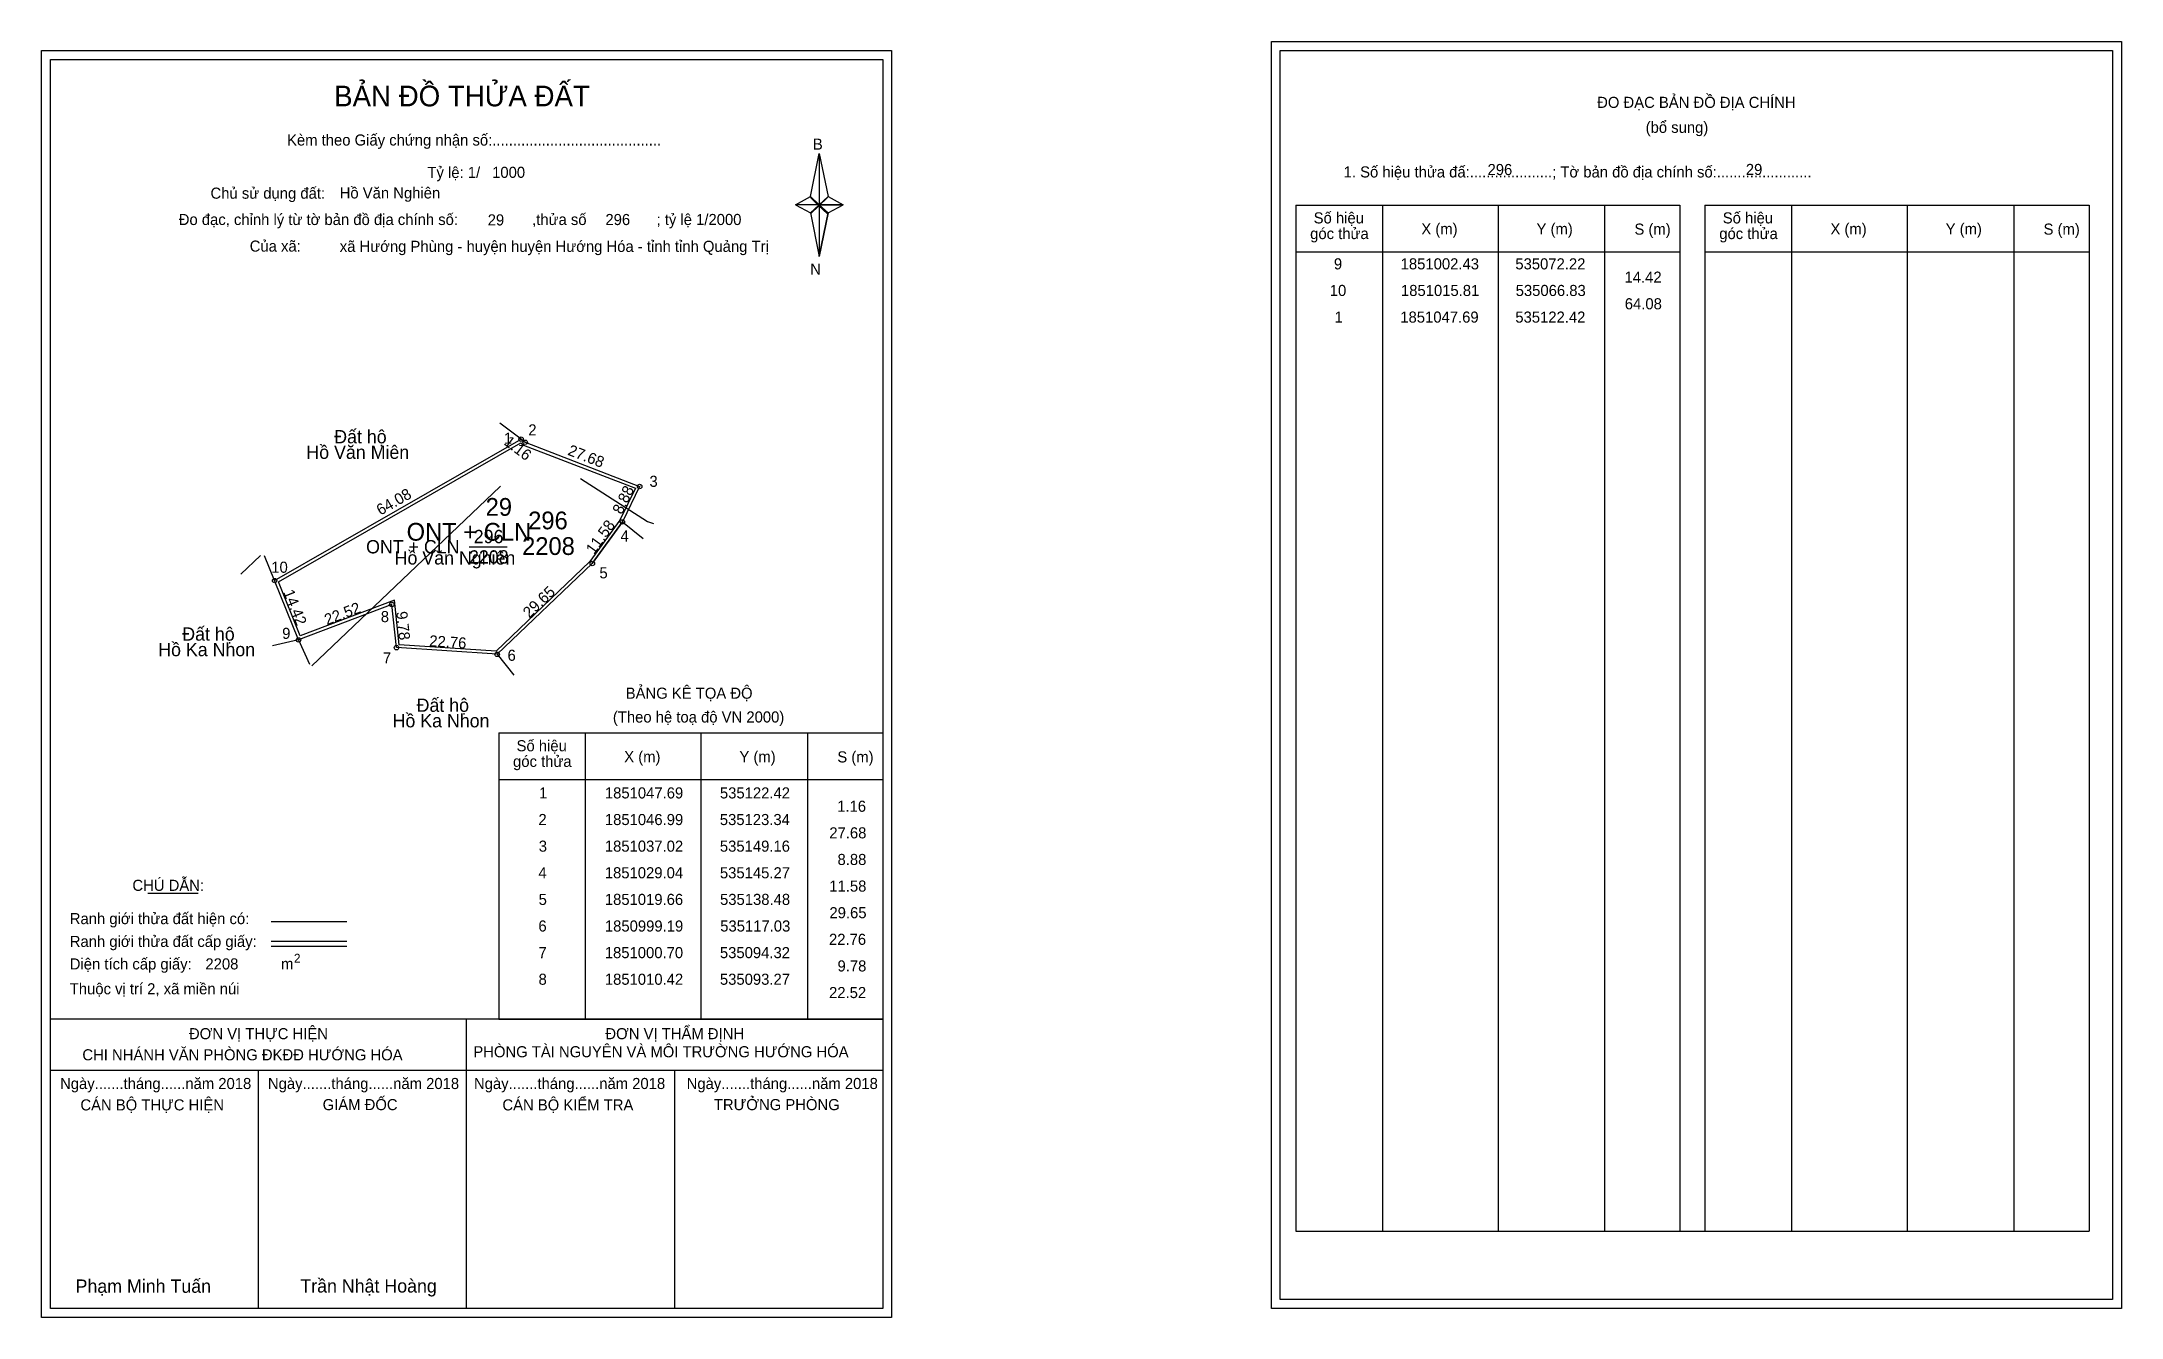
# Model space of a CAD drawing. Extents: x 535014 to 535483, y 1850850 to 1851137.
import ezdxf

# ---------------------------------------------------------------- set-up
doc = ezdxf.new("R2010")
doc.units = 0
for name, color, linetype in [('Level 1', 7, 'Continuous'), ('Level 10', 7, 'Continuous'), ('Level 11', 7, 'Continuous'), ('Level 12', 7, 'Continuous'), ('Level 13', 7, 'Continuous'), ('Level 2', 7, 'Continuous'), ('Level 27', 7, 'Continuous'), ('Level 3', 7, 'Continuous'), ('Level 36', 7, 'Continuous'), ('Level 4', 7, 'Continuous'), ('Level 49', 7, 'Continuous'), ('Level 5', 7, 'Continuous'), ('Level 53', 7, 'Continuous'), ('Level 55', 7, 'Continuous'), ('Level 6', 7, 'Continuous'), ('Level 63', 7, 'Continuous'), ('Level 7', 7, 'Continuous'), ('Level 9', 7, 'Continuous')]:
    doc.layers.add(name, color=color, linetype=linetype)

msp = doc.modelspace()

# ---------------------------------------------------------------- linework, layer by layer
at = {"layer": 'Level 1'}
for p, q in [((535293.61, 1851135.3), (535293.61, 1851135.3)), ((535016.29, 1851133.3), (535016.29, 1851133.3)), ((535187.71, 1851102.42), (535189.68, 1851112.06)), ((535189.68, 1851112.06), (535189.68, 1851100.54)), ((535189.68, 1851112.06), (535191.65, 1851102.42)), ((535184.27, 1851100.54), (535187.71, 1851102.42)), ((535187.71, 1851102.42), (535189.68, 1851100.54)), ((535191.65, 1851102.42), (535189.68, 1851100.54)), ((535189.53, 1851100.32), (535187.71, 1851102.2)), ((535189.68, 1851100.54), (535187.71, 1851098.7)), ((535189.53, 1851100.32), (535187.71, 1851098.48)), ((535187.71, 1851098.48), (535189.53, 1851100.32)), ((535187.71, 1851098.7), (535189.68, 1851088.84)), ((535191.5, 1851102.2), (535189.53, 1851100.32)), ((535189.53, 1851100.32), (535191.5, 1851102.2)), ((535191.5, 1851098.48), (535189.53, 1851100.32)), ((535189.68, 1851100.54), (535189.68, 1851088.84)), ((535189.68, 1851100.54), (535195.09, 1851100.54)), ((535189.68, 1851100.54), (535191.65, 1851098.7)), ((535191.65, 1851098.7), (535189.68, 1851088.84)), ((535191.65, 1851098.7), (535195.09, 1851100.54)), ((535297.15, 1851100.45), (535383.75, 1851100.45)), ((535316.74, 1850869.18), (535316.74, 1851100.45)), ((535342.81, 1850869.18), (535342.81, 1851100.45)), ((535366.78, 1851100.45), (535366.78, 1850869.18)), ((535383.75, 1851100.45), (535383.75, 1850869.18)), ((535389.4, 1851100.45), (535476.01, 1851100.45)), ((535408.99, 1850869.18), (535408.99, 1851100.45)), ((535435.07, 1850869.18), (535435.07, 1851100.45)), ((535459.04, 1851100.45), (535459.04, 1850869.18)), ((535476.01, 1851100.45), (535476.01, 1850869.18)), ((535297.15, 1851089.92), (535383.75, 1851089.92)), ((535389.4, 1851089.92), (535476.01, 1851089.92)), ((535117.39, 1850981.48), (535203.99, 1850981.48)), ((535136.98, 1850916.95), (535136.98, 1850981.48)), ((535163.05, 1850916.95), (535163.05, 1850981.48)), ((535187.02, 1850981.48), (535187.02, 1850916.95)), ((535117.39, 1850970.95), (535203.99, 1850970.95)), ((535038.21, 1850945.37), (535049.61, 1850945.37)), ((535066.07, 1850938.96), (535083.09, 1850938.96)), ((535066.07, 1850934.52), (535083.09, 1850934.52)), ((535066.07, 1850933.42), (535083.09, 1850933.42)), ((535123.12, 1850916.95), (535016.29, 1850916.95)), ((535203.99, 1850916.95), (535099.15, 1850916.95)), ((535110.14, 1850851.73), (535110.14, 1850916.95)), ((535117.39, 1850916.95), (535203.99, 1850916.95)), ((535203.99, 1850905.4), (535016.29, 1850905.4)), ((535063.21, 1850851.73), (535063.21, 1850905.4)), ((535157.06, 1850851.73), (535157.06, 1850905.4)), ((535297.15, 1850869.18), (535476.01, 1850869.18)), ((535203.99, 1850851.73), (535203.99, 1850851.73)), ((535481.31, 1850853.73), (535481.31, 1850853.73))]:
    msp.add_line(p, q, dxfattribs=at)
for points in [[(535187.71, 1851102.42), (535189.68, 1851112.06), (535189.68, 1851100.54)], [(535189.68, 1851100.54), (535191.65, 1851102.42), (535195.09, 1851100.54)], [(535184.27, 1851100.54), (535187.71, 1851098.7), (535189.68, 1851100.54)], [(535189.68, 1851100.54), (535189.68, 1851088.84), (535191.65, 1851098.7)]]:
    msp.add_lwpolyline(points, close=True, dxfattribs=at)
at = {"layer": 'Level 10'}
for p, q in [((535122.42, 1851047.69), (535123.34, 1851046.99)), ((535123.34, 1851046.99), (535149.16, 1851037.02)), ((535138.48, 1851019.66), (535145.27, 1851029.04)), ((535117.03, 1850999.19), (535138.48, 1851019.66)), ((535094.32, 1851000.7), (535093.27, 1851010.42))]:
    msp.add_line(p, q, dxfattribs=at)
for points in [[(535072.22, 1851002.43), (535066.83, 1851015.81), (535122.42, 1851047.69), (535123.34, 1851046.99), (535149.16, 1851037.02), (535145.27, 1851029.04), (535138.48, 1851019.66), (535117.03, 1850999.19), (535094.32, 1851000.7), (535093.27, 1851010.42)], [(535072.61, 1851003.33), (535067.71, 1851015.51), (535122.37, 1851046.85), (535123, 1851046.37), (535148.2, 1851036.64), (535144.67, 1851029.4), (535137.95, 1851020.12), (535116.77, 1850999.91), (535094.95, 1851001.36), (535093.87, 1851011.4)]]:
    msp.add_lwpolyline(points, close=True, dxfattribs=at)
at = {"layer": 'Level 11'}
for centre in [(535122.42, 1851047.69), (535123.34, 1851046.99), (535149.16, 1851037.02), (535145.27, 1851029.04), (535138.48, 1851019.66), (535066.83, 1851015.81), (535093.27, 1851010.42), (535072.22, 1851002.43), (535072.22, 1851002.43), (535094.32, 1851000.7), (535117.03, 1850999.19)]:
    msp.add_circle(centre, 0.5, dxfattribs=at)
at = {"layer": 'Level 12'}
for p, q in [((535075.25, 1850996.63), (535117.6, 1851036.96)), ((535117.78, 1851037.13), (535117.6, 1851036.96)), ((535135.83, 1851038.85), (535150.94, 1851029.16)), ((535150.94, 1851029.16), (535152.28, 1851028.67)), ((535063.63, 1851021.47), (535059.23, 1851017.28))]:
    msp.add_line(p, q, dxfattribs=at)
at = {"layer": 'Level 27'}
for p, q in [((535122.42, 1851047.69), (535117.63, 1851051.31)), ((535145.27, 1851029.04), (535149.96, 1851025.3)), ((535066.83, 1851015.81), (535064.58, 1851021.37)), ((535072.22, 1851002.43), (535066.36, 1851001.13)), ((535072.22, 1851002.43), (535074.73, 1850996.98)), ((535117.03, 1850999.19), (535120.78, 1850994.51))]:
    msp.add_line(p, q, dxfattribs=at)
at = {"layer": 'Level 3'}
for p, q in [((535297.15, 1851100.45), (535297.15, 1850869.18)), ((535389.4, 1851100.45), (535389.4, 1850869.18)), ((535117.39, 1850981.48), (535117.39, 1850916.95))]:
    msp.add_line(p, q, dxfattribs=at)
at = {"layer": 'Level 63'}
for points in [[(535014.29, 1851135.3), (535205.99, 1851135.3), (535205.99, 1850849.73), (535014.29, 1850849.73)], [(535291.62, 1851137.3), (535483.32, 1851137.3), (535483.32, 1850851.73), (535291.62, 1850851.73)], [(535293.62, 1851135.3), (535481.32, 1851135.3), (535481.32, 1850853.73), (535293.62, 1850853.73)], [(535016.29, 1851133.3), (535203.99, 1851133.3), (535203.99, 1850851.73), (535016.29, 1850851.73)]]:
    msp.add_lwpolyline(points, close=True, dxfattribs=at)
at = {"layer": 'Level 9'}
msp.add_line((535110.68, 1851023.44), (535119.3, 1851023.44), dxfattribs=at)

# ---------------------------------------------------------------- texts
at = {"layer": 'Level 1'}
for s, height, p in [('BẢN ĐỒ THỬA ĐẤT', 4.6657, (535080.26, 1851122.71)), ('ĐO ĐẠC BẢN ĐỒ ĐỊA CHÍNH', 2.5, (535365.09, 1851122.36)), ('Kèm theo Giấy chứng nhận số:.........................................', 2.5, (535069.64, 1851113.88)), ('(bổ sung)', 2.5, (535376.03, 1851116.74)), ('B', 2.5, (535188.22, 1851112.94)), ('1. Số hiệu thửa đấ:....................; Tờ bản đồ địa chính số:.......................', 2.5, (535307.92, 1851106.68)), ('Chủ sử dụng đất:', 2.5, (535052.38, 1851101.89)), ('Đo đạc, chỉnh lý từ tờ bản đồ địa chính số:                  ,thửa số                 ; tỷ lệ 1/2000', 2.5, (535045.22, 1851095.96)), ('Số hiệu', 2.5, (535301.16, 1851096.32)), ('Số hiệu', 2.5, (535393.42, 1851096.32)), ('góc thửa', 2.5, (535300.37, 1851092.79)), ('X (m)', 2.5, (535325.44, 1851093.84)), ('Y (m)', 2.5, (535351.42, 1851093.84)), ('S (m)', 2.5, (535373.5, 1851093.79)), ('góc thửa', 2.5, (535392.63, 1851092.79)), ('X (m)', 2.5, (535417.7, 1851093.84)), ('Y (m)', 2.5, (535443.68, 1851093.84)), ('S (m)', 2.5, (535465.76, 1851093.79)), ('Của xã:', 2.5, (535061.22, 1851089.96)), ('N', 2.5, (535187.62, 1851084.77)), ('BẢNG KÊ TỌA ĐỘ', 2.5, (535146.02, 1850989.18)), ('(Theo hệ toạ độ VN 2000)', 2.5, (535143.12, 1850983.82)), ('góc thửa', 2.5, (535120.61, 1850973.81)), ('Số hiệu', 2.5, (535121.4, 1850977.34)), ('X (m)', 2.5, (535145.68, 1850974.87)), ('Y (m)', 2.5, (535171.66, 1850974.87)), ('S (m)', 2.5, (535193.74, 1850974.82)), ('CHÚ DẪN:', 2.5, (535034.77, 1850945.87)), ('Ranh giới thửa đất hiện có:', 2.5, (535020.64, 1850938.37)), ('Ranh giới thửa đất cấp giấy:', 2.5, (535020.64, 1850933.23)), ('Diện tích cấp giấy:', 2.5, (535020.64, 1850928.15)), ('m', 2.5, (535068.29, 1850928.17)), ('2', 2, (535071.19, 1850929.68)), ('Thuộc vị trí 2, xã miền núi', 2.5, (535020.64, 1850922.55)), ('ĐƠN VỊ THỰC HIỆN', 2.5, (535047.52, 1850912.43)), ('ĐƠN VỊ THẨM ĐỊNH', 2.5, (535141.43, 1850912.43)), ('CHI NHÁNH VĂN PHÒNG ĐKĐĐ HƯỚNG HÓA', 2.5, (535023.48, 1850907.67)), ('PHÒNG TÀI NGUYÊN VÀ MÔI TRƯỜNG HƯỚNG HÓA', 2.5, (535111.65, 1850908.36)), ('Ngày.......tháng......năm 2018', 2.5, (535018.46, 1850901.2)), ('Ngày.......tháng......năm 2018', 2.5, (535065.33, 1850901.2)), ('Ngày.......tháng......năm 2018', 2.5, (535111.8, 1850901.2)), ('Ngày.......tháng......năm 2018', 2.5, (535159.76, 1850901.2)), ('CÁN BỘ THỰC HIỆN', 2.5, (535023.04, 1850896.38)), ('GIÁM ĐỐC', 2.5, (535077.67, 1850896.44)), ('CÁN BỘ KIỂM TRA', 2.5, (535118.21, 1850896.38)), ('TRƯỞNG PHÒNG', 2.5, (535165.9, 1850896.44)), ('Phạm Minh Tuấn', 3, (535021.95, 1850855.27)), ('Trần Nhật Hoàng', 3, (535072.64, 1850855.32))]:
    msp.add_text(s, height=height, dxfattribs=at).set_placement(p)
at = {"layer": 'Level 11'}
msp.add_text('Tỷ lệ: 1/', height=2.5, dxfattribs=at).set_placement((535101.3, 1851106.57))
at = {"layer": 'Level 13'}
for s, p in [('ONT + CLN', (535087.47, 1851021.94)), ('2208', (535110.68, 1851019.64)), ('296', (535111.75, 1851024.24))]:
    msp.add_text(s, height=3, dxfattribs=at).set_placement(p)
at = {"layer": 'Level 2'}
msp.add_text('Hồ Văn Nghiên', height=3, dxfattribs=at).set_placement((535093.91, 1851019.43))
at = {"layer": 'Level 3'}
msp.add_text('ONT + CLN', height=4, dxfattribs=at).set_placement((535096.61, 1851024.81))
at = {"layer": 'Level 36'}
for s, p in [('Hồ Văn Miên', (535074, 1851043.25)), ('Đất hộ', (535080.28, 1851046.75)), ('Đất hộ', (535046.01, 1851002.27)), ('Hồ Ka Nhon', (535040.59, 1850998.77)), ('Hồ Ka Nhon', (535093.44, 1850982.73)), ('Đất hộ', (535098.86, 1850986.23))]:
    msp.add_text(s, height=3, dxfattribs=at).set_placement(p)
at = {"layer": 'Level 4'}
msp.add_text('296', height=4, dxfattribs=at).set_placement((535124.02, 1851027.37))
at = {"layer": 'Level 49'}
for s, rotation, p in [('1.16', 322.7336, (535118.37, 1851046.63)), ('27.68', 338.8867, (535132.76, 1851044.21)), ('8.88', 64.0122, (535145.13, 1851030.57)), ('64.08', 29.8336, (535090.71, 1851030.43)), ('11.58', 54.1, (535138.85, 1851021.54)), ('14.42', 291.9416, (535068.74, 1851013.2)), ('29.65', 43.6608, (535124.28, 1851007.22)), ('22.52', 20.7854, (535078.65, 1851005.73)), ('9.78', 276.1655, (535094.25, 1851008.75)), ('22.76', 356.196, (535101.65, 1851001.01))]:
    msp.add_text(s, height=2.5, rotation=rotation, dxfattribs=at).set_placement(p)
at = {"layer": 'Level 5'}
msp.add_text('2208', height=4, dxfattribs=at).set_placement((535122.65, 1851021.59))
at = {"layer": 'Level 53'}
for s, p in [('9', (535305.72, 1851085.96)), ('1851002.43', (535320.78, 1851085.96)), ('535072.22', (535346.64, 1851085.96)), ('14.42', (535371.26, 1851082.96)), ('10', (535304.79, 1851079.96)), ('1851015.81', (535320.85, 1851079.96)), ('535066.83', (535346.72, 1851079.96)), ('64.08', (535371.32, 1851076.96)), ('1', (535305.87, 1851073.96)), ('1851047.69', (535320.7, 1851073.96)), ('535122.42', (535346.64, 1851073.96)), ('1', (535126.48, 1850966.7)), ('1851047.69', (535141.32, 1850966.7)), ('535122.42', (535167.26, 1850966.7)), ('2', (535126.33, 1850960.7)), ('1851046.99', (535141.32, 1850960.7)), ('535123.34', (535167.24, 1850960.7)), ('1.16', (535193.71, 1850963.7)), ('3', (535126.41, 1850954.7)), ('1851037.02', (535141.31, 1850954.7)), ('535149.16', (535167.25, 1850954.7)), ('27.68', (535191.93, 1850957.7)), ('8.88', (535193.78, 1850951.7)), ('4', (535126.32, 1850948.7)), ('1851029.04', (535141.3, 1850948.7)), ('535145.27', (535167.26, 1850948.7)), ('11.58', (535191.93, 1850945.7)), ('5', (535126.38, 1850942.7)), ('1851019.66', (535141.31, 1850942.7)), ('535138.48', (535167.29, 1850942.7)), ('6', (535126.33, 1850936.7)), ('1850999.19', (535141.32, 1850936.7)), ('535117.03', (535167.33, 1850936.7)), ('29.65', (535191.96, 1850939.7)), ('22.76', (535191.86, 1850933.7)), ('7', (535126.34, 1850930.7)), ('1851000.70', (535141.3, 1850930.7)), ('535094.32', (535167.26, 1850930.7)), ('9.78', (535193.78, 1850927.7)), ('8', (535126.36, 1850924.7)), ('1851010.42', (535141.31, 1850924.7)), ('535093.27', (535167.26, 1850924.7)), ('22.52', (535191.87, 1850921.7))]:
    msp.add_text(s, height=2.5, dxfattribs=at).set_placement(p)
at = {"layer": 'Level 55'}
for s, height, p in [('409', 0.11, (535122.3, 1851047.58)), ('409', 0.11, (535122.3, 1851047.58)), ('1', 0.4, (535122.31, 1851047.69)), ('0', 0.11, (535122.38, 1851047.58)), ('2', 0.4, (535123.2, 1851046.99)), ('0', 0.11, (535123.3, 1851046.88)), ('3', 0.4, (535149.04, 1851037.02)), ('0', 0.11, (535149.12, 1851036.91)), ('4', 0.4, (535145.13, 1851029.04)), ('0', 0.11, (535145.23, 1851028.93)), ('0', 0.11, (535145.23, 1851028.93)), ('5', 0.4, (535138.35, 1851019.66)), ('0', 0.11, (535138.44, 1851019.55)), ('10', 0.4, (535066.55, 1851015.81)), ('409', 0.11, (535066.71, 1851015.7)), ('409', 0.11, (535066.71, 1851015.7)), ('0', 0.11, (535066.79, 1851015.7)), ('0', 0.11, (535066.79, 1851015.7)), ('8', 0.4, (535093.14, 1851010.42)), ('12', 0.11, (535093.19, 1851010.31)), ('9', 0.4, (535072.08, 1851002.43)), ('12', 0.11, (535072.14, 1851002.32)), ('0', 0.11, (535072.18, 1851002.32)), ('0', 0.11, (535072.18, 1851002.32)), ('7', 0.4, (535094.19, 1851000.7)), ('12', 0.11, (535094.24, 1851000.59)), ('6', 0.4, (535116.89, 1850999.19)), ('12', 0.11, (535116.95, 1850999.08)), ('0', 0.11, (535116.99, 1850999.08))]:
    msp.add_text(s, height=height, dxfattribs=at).set_placement(p)
at = {"layer": 'Level 6'}
for s, p in [('1000', (535115.89, 1851106.59)), ('296', (535340.37, 1851107.22)), ('29', (535398.62, 1851107.24)), ('Hồ Văn Nghiên', (535081.51, 1851101.95)), ('29', (535114.89, 1851095.87)), ('296', (535141.44, 1851095.95)), ('xã Hướng Phùng - huyện huyện Hướng Hóa - tỉnh tỉnh Quảng Trị', (535081.53, 1851089.91)), ('2208', (535051.23, 1850928.16))]:
    msp.add_text(s, height=2.5, dxfattribs=at).set_placement(p)
at = {"layer": 'Level 7'}
msp.add_text('29', height=4, dxfattribs=at).set_placement((535114.43, 1851030.42))
at = {"layer": 'Level 9'}
for s, p in [('2', (535124.05, 1851048.53)), ('1', (535118.53, 1851046.64)), ('3', (535151.37, 1851036.94)), ('4', (535144.84, 1851024.62)), ('10', (535066.09, 1851017.58)), ('5', (535140.09, 1851016.31)), ('8', (535090.78, 1851006.44)), ('9', (535068.54, 1851002.67)), ('7', (535091.26, 1850997.14)), ('6', (535119.37, 1850997.73))]:
    msp.add_text(s, height=2.5, dxfattribs=at).set_placement(p)

doc.saveas('drawing.dxf')
